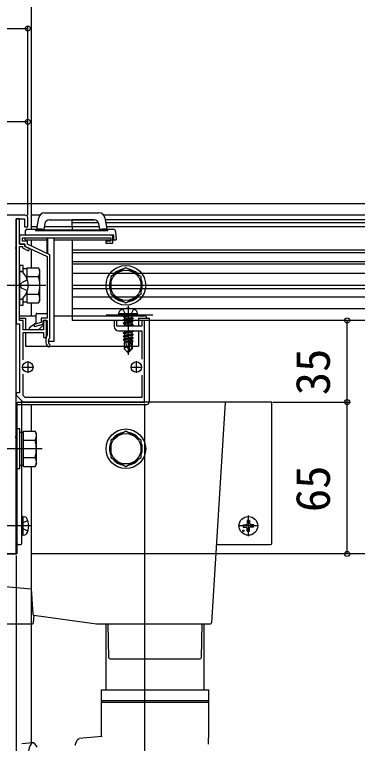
# Model space of a CAD drawing. Units: millimetres, scale not verified. Extents: x -875 to 875, y -1304 to 1296.
# Drawn here: x -572.1 to -425.3, y 139.9 to 452 of the extents above; entities that cross this region are included whole.
import ezdxf
from ezdxf.enums import TextEntityAlignment as Align

# ---------------------------------------------------------------- set-up
doc = ezdxf.new("R2010")
doc.units = ezdxf.units.MM
doc.header["$LTSCALE"] = 8
for name, color, linetype in [('0-2_YKK_11', 7, 'Continuous'), ('0-3_YKK_12', 2, 'Continuous'), ('0-4_YKK_13', 4, 'Continuous'), ('0-5_YKK_D', 6, 'Continuous')]:
    doc.layers.add(name, color=color, linetype=linetype)
doc.styles.add('ＭＳ ゴシック', font='')
doc.styles.get('ＭＳ ゴシック').set_extended_font_data('MS Gothic')

msp = doc.modelspace()

# ---------------------------------------------------------------- linework, layer by layer
at = {"layer": '0-2_YKK_11'}
for p, q in [((-558.8, 312.903), (-558.8, 312.103)), ((-566.5, 303.603), (-566.5, 298.603)), ((-520, 303.603), (-520, 298.603)), ((-569, 301.103), (-564, 301.103)), ((-522.5, 301.103), (-517.5, 301.103))]:
    msp.add_line(p, q, dxfattribs=at)
for points in [[(-567.5, 366.103), (-601.042, 366.103), (-601.225, 365.983), (-601.775, 365.983), (-601.958, 366.103), (-622.042, 366.103), (-622.225, 365.983), (-622.775, 365.983), (-622.958, 366.103), (-631.042, 366.103), (-631.225, 365.983), (-631.775, 365.983), (-631.958, 366.103), (-639.5, 366.103), (-639.5, 363.103), (-639.2, 362.803)], [(-598, 221.103), (-571.5, 221.103), (-571.5, 232.645), (-571.62, 232.828), (-571.62, 233.378), (-571.5, 233.561), (-571.5, 270.645), (-571.62, 270.828), (-571.62, 271.378), (-571.5, 271.561), (-571.5, 335.645), (-571.62, 335.828), (-571.62, 336.378), (-571.5, 336.561), (-571.5, 351.645), (-571.62, 351.828), (-571.62, 352.378), (-571.5, 352.561), (-571.5, 364.603), (-567.9, 364.603), (-567.9, 361.103), (-566.5, 361.103), (-566.5, 365.103)], [(-558.5, 314.253), (-558.5, 321.103), (-559.8, 321.103), (-559.8, 317.103), (-568.5, 317.103), (-568.5, 321.103), (-570, 321.103), (-570, 335.645), (-570.12, 335.828), (-570.12, 336.378), (-570, 336.561), (-570, 352.803), (-568.8, 352.803), (-568.8, 352.196), (-566.231, 350.859), (-565.769, 351.746), (-567.8, 352.803), (-567.8, 353.803), (-570, 353.803), (-570, 364.603), (-571.5, 364.603), (-571.5, 319.603), (-570, 319.603), (-570, 290.103), (-571.5, 290.103), (-571.5, 289.103), (-568.5, 286.103), (-516.5, 286.103), (-516.5, 321.103), (-517.7, 321.103), (-517.7, 318.603), (-528.3, 318.603), (-528.3, 321.103), (-529.5, 321.103), (-529.5, 318.603)], [(-531, 357.603), (-570, 357.603), (-570, 353.803), (-567.8, 353.803), (-567.8, 352.903), (-558.2, 348.403), (-558.2, 322.003), (-560.8, 322.003), (-560.8, 320.196), (-563.865, 319.388), (-563.635, 318.518), (-559.9, 319.503), (-559.9, 321.103), (-558.2, 321.103), (-558.2, 314.8), (-558.255, 314.628)], [(-557.095, 313.493), (-557, 313.712), (-557, 349.166), (-566.6, 353.666), (-566.6, 355.003), (-568.8, 355.003), (-568.8, 356.403), (-530.9, 356.403), (-530.9, 355.003), (-533, 355.003), (-533, 354.103), (-530, 354.103), (-530, 356.603)], [(-568.5, 304.162), (-568.5, 315.903), (-559.8, 315.903), (-559.8, 314.253)], [(-527.5, 316.603), (-517.7, 316.603), (-517.7, 304.501)], [(-517.7, 297.704), (-517.7, 288.103), (-567.672, 288.103), (-568.5, 288.931), (-568.5, 298.043)]]:
    msp.add_lwpolyline(points, dxfattribs=at)
for centre, radius, start, end in [((-567.5, 365.103), 1, 0.00001, 89.99999), ((-531, 356.603), 1, 0.00001, 89.99999), ((-527.5, 318.603), 2, 180.00001, 269.99999), ((-559.15, 314.253), 0.65, 180.00001, 269.99999), ((-559.15, 314.253), 0.65, 270.00001, 359.99999), ((-555.8, 312.903), 3, 144.90318, 180), ((-555.8, 312.103), 1.9, 132.9859, 227.02712), ((-555.8, 312.103), 3, 180.00001, 227.02713), ((-557.47, 310.31), 0.55, 227.02712, 330.00001), ((-557.47, 310.31), 0.55, 329.99997, 47.0271)]:
    msp.add_arc(centre, radius, start, end, dxfattribs=at)
at = {"layer": '0-3_YKK_12'}
for p, q in [((-565, 799.103), (-565, 360.103)), ((-819.193, 371.103), (735, 371.103)), ((10, 366.103), (-533.982, 366.103)), ((-538.055, 364.103), (-547.5, 364.103)), ((-547.5, 361.103), (-547.5, 364.103)), ((-536.191, 362.903), (-547.5, 362.903)), ((-7.5, 364.103), (-533.355, 364.103)), ((-7.5, 362.903), (-533.144, 362.903)), ((-562.474, 361.103), (-565, 361.103)), ((-535.817, 361.103), (-559.474, 361.103)), ((-547.5, 361.103), (-547.5, 359.803)), ((-18.959, 361.103), (-532.826, 361.103)), ((-565, 355.603), (-565, 352.916)), ((-565, 355.603), (-565, 352.916)), ((-547.5, 355.603), (-547.5, 321.103)), ((-565, 351.59), (-565, 343.608)), ((-565, 351.59), (-565, 343.608)), ((-7.5, 349.983), (-547.5, 349.983)), ((-7.5, 345.103), (-547.5, 345.103)), ((-7.5, 334.603), (-547.5, 334.603)), ((-565, 328.597), (-565, 323.103)), ((-565, 328.597), (-565, 323.103)), ((-7.5, 321.103), (-547.5, 321.103)), ((-565, 285.103), (-565, 273.608)), ((-565, 285.103), (-565, 273.608)), ((-565, 258.597), (-565, 221.103))]:
    msp.add_line(p, q, dxfattribs=at)
for points in [[(-561.318, 366.103), (-565, 366.103), (-565, 360.103)], [(-565, 258.597), (-565, 221.103), (-565, 191.103), (-565, 140.176)], [(10, 221.103), (-69.093, 221.103), (-485.407, 221.103), (-565, 221.103)]]:
    msp.add_lwpolyline(points, dxfattribs=at)
at = {"layer": '0-4_YKK_13'}
for p, q in [((-559.318, 367.103), (-535.982, 367.103)), ((-562.65, 360.103), (-561.78, 365.037)), ((-559.236, 362.45), (-559.645, 360.129)), ((-557.266, 364.103), (-538.024, 364.103)), ((-535.645, 360.129), (-536.055, 362.45)), ((-533.52, 365.037), (-532.65, 360.103)), ((-567.528, 357.603), (-567.403, 359.633)), ((-566.904, 360.103), (-562.65, 360.103)), ((-563.15, 360.103), (-563.15, 359.503)), ((-563.15, 359.803), (-532.15, 359.803)), ((-532.15, 359.503), (-563.15, 359.503)), ((-560.65, 360.103), (-562.65, 360.103)), ((-560.65, 359.803), (-560.65, 360.129)), ((-560.65, 360.129), (-559.65, 360.129)), ((-559.65, 360.129), (-559.65, 359.803)), ((-534.65, 360.129), (-534.65, 359.803)), ((-532.65, 360.103), (-534.65, 360.103)), ((-532.65, 360.103), (-529.866, 360.103)), ((-532.15, 359.503), (-532.15, 360.103)), ((-528.868, 359.164), (-528.65, 355.603)), ((-567.65, 355.603), (-567.601, 356.403)), ((-529.65, 357.603), (-567.209, 357.603)), ((-558.15, 349.705), (-558.15, 356.403)), ((-557.85, 349.564), (-557.85, 356.403)), ((-555.15, 312.103), (-555.15, 356.403)), ((-529.65, 355.603), (-529.65, 357.603)), ((-567.65, 355.603), (-558.15, 355.603)), ((-555.15, 355.603), (-530.9, 355.603)), ((-530, 355.603), (-528.65, 355.603)), ((-547.5, 351.103), (-547.5, 321.103)), ((-7.5, 351.103), (-547.5, 351.103)), ((-566.8, 343.608), (-561.881, 343.608)), ((-566.8, 338.832), (-566.8, 343.608)), ((-561.3, 342.603), (-561.881, 343.608)), ((-7.5, 346.103), (-547.5, 346.103)), ((-570, 341.354), (-570, 341.458)), ((-570, 330.852), (-570, 341.354)), ((-569.455, 342.003), (-569.257, 342.003)), ((-566.8, 343.153), (-568.4, 343.153)), ((-561.3, 329.603), (-561.3, 342.603)), ((-7.5, 341.103), (-547.5, 341.103)), ((-569.744, 336.103), (-569.135, 337.248)), ((-566.674, 338.475), (-569.135, 337.248)), ((-566.8, 338.832), (-566.8, 340.103)), ((-566.8, 339.856), (-561.881, 339.856)), ((-565.496, 336.103), (-586.913, 336.103)), ((-558.8, 336.103), (-585.3, 336.103)), ((-569.744, 336.103), (-569.135, 334.958)), ((-566.674, 333.731), (-569.135, 334.958)), ((-7.5, 336.103), (-547.5, 336.103)), ((-566.8, 332.103), (-566.8, 333.373)), ((-566.8, 328.597), (-566.8, 333.373)), ((-566.8, 332.35), (-561.881, 332.35)), ((-7.5, 331.103), (-547.5, 331.103)), ((-569.455, 330.203), (-569.257, 330.203)), ((-568.4, 329.053), (-566.8, 329.053)), ((-566.8, 328.597), (-561.881, 328.597)), ((-561.3, 329.603), (-561.881, 328.597)), ((-7.5, 326.103), (-547.5, 326.103)), ((-527.5, 323.903), (-527.359, 324.705)), ((-523.5, 327.303), (-523.5, 306.403)), ((-519.5, 323.903), (-519.642, 324.705)), ((-570, 323.103), (-562.95, 323.103)), ((-570, 322.103), (-567.5, 322.103)), ((-567.5, 322.103), (-567.5, 317.103)), ((-562.95, 320.253), (-562.95, 323.803)), ((-562.65, 324.103), (-558.2, 324.103)), ((-532.974, 323.403), (-512.974, 323.403)), ((-519.5, 323.903), (-527.5, 323.903)), ((-527.5, 323.903), (-527.412, 323.403)), ((-519.588, 323.403), (-527.412, 323.403)), ((-525.6, 322.753), (-522, 323.353)), ((-522, 323.253), (-525.6, 322.653)), ((-525.6, 322.753), (-525.05, 323.07)), ((-525.6, 322.753), (-525.6, 322.653)), ((-525.6, 322.753), (-525.6, 322.653)), ((-525.6, 322.653), (-525.05, 322.335)), ((-525.6, 321.353), (-521.4, 322.053)), ((-521.4, 321.953), (-525.6, 321.253)), ((-525.6, 321.353), (-525.05, 321.67)), ((-522, 323.353), (-525.05, 323.07)), ((-525.05, 322.335), (-522, 323.253)), ((-525.05, 323.203), (-525.05, 323.07)), ((-521.95, 322.37), (-525.05, 321.67)), ((-525.05, 322.335), (-525.05, 321.67)), ((-521.95, 321.635), (-525.05, 320.935)), ((-522, 323.353), (-522, 323.253)), ((-521.95, 323.203), (-521.95, 322.37)), ((-521.4, 322.053), (-521.95, 322.37)), ((-521.4, 321.953), (-521.95, 321.635)), ((-521.95, 321.635), (-521.95, 320.97)), ((-521.4, 322.053), (-521.4, 321.953)), ((-519.5, 323.903), (-519.588, 323.403)), ((-519, 322.103), (-519, 318.603)), ((-514.5, 322.103), (-514.5, 286.103)), ((-565.75, 318.003), (-563.07, 320.013)), ((-559.95, 319.103), (-561.95, 317.103)), ((-559.95, 319.568), (-559.95, 319.103)), ((-7.5, 321.103), (-547.5, 321.103)), ((-525.6, 321.353), (-525.6, 321.253)), ((-525.6, 321.253), (-525.05, 320.935)), ((-525.6, 319.953), (-521.4, 320.653)), ((-521.4, 320.553), (-525.6, 319.853)), ((-525.6, 319.953), (-525.05, 320.27)), ((-525.6, 319.953), (-525.6, 319.853)), ((-525.6, 319.853), (-525.05, 319.535)), ((-525.513, 318.603), (-525.05, 318.87)), ((-525.3, 318.603), (-521.4, 319.253)), ((-521.95, 320.97), (-525.05, 320.27)), ((-525.05, 320.935), (-525.05, 320.27)), ((-521.95, 319.57), (-525.05, 318.87)), ((-525.05, 319.535), (-525.05, 318.87)), ((-521.4, 319.153), (-524.7, 318.603)), ((-521.4, 320.653), (-521.95, 320.97)), ((-521.95, 320.235), (-521.95, 319.57)), ((-521.4, 319.253), (-521.95, 319.57)), ((-521.95, 318.835), (-521.95, 318.603)), ((-521.4, 320.653), (-521.4, 320.553)), ((-521.4, 319.253), (-521.4, 319.153)), ((-567.5, 315.903), (-567.5, 310.103)), ((-561.95, 317.103), (-565.45, 317.103)), ((-525.6, 315.753), (-521.4, 316.453)), ((-521.4, 316.353), (-525.6, 315.653)), ((-525.6, 315.753), (-525.05, 316.07)), ((-525.6, 315.753), (-525.6, 315.653)), ((-525.6, 315.653), (-525.05, 315.335)), ((-522.692, 316.603), (-525.05, 316.07)), ((-525.05, 316.603), (-525.05, 316.07)), ((-521.95, 315.37), (-525.05, 314.67)), ((-525.05, 315.335), (-525.05, 314.67)), ((-521.95, 316.035), (-521.95, 315.37)), ((-521.4, 315.053), (-521.95, 315.37)), ((-521.4, 316.453), (-521.66, 316.603)), ((-521.4, 316.453), (-521.4, 316.353)), ((-519, 316.603), (-519, 310.103)), ((-525.6, 314.353), (-521.4, 315.053)), ((-521.4, 314.953), (-525.6, 314.253)), ((-525.6, 314.353), (-525.05, 314.67)), ((-525.6, 314.353), (-525.6, 314.253)), ((-525.6, 314.253), (-525.05, 313.935)), ((-525.6, 312.953), (-522.574, 313.457)), ((-522.602, 313.352), (-525.6, 312.853)), ((-525.6, 312.953), (-525.05, 313.27)), ((-525.6, 312.953), (-525.6, 312.853)), ((-525.6, 312.853), (-525.05, 312.535)), ((-521.95, 313.97), (-525.05, 313.27)), ((-525.05, 313.935), (-525.05, 313.27)), ((-522.66, 313.075), (-525.05, 312.535)), ((-525.05, 312.535), (-525.05, 311.87)), ((-522.805, 312.377), (-525.05, 311.87)), ((-522.59, 313.41), (-523.5, 309.024)), ((-522.168, 313.525), (-523.35, 307.827)), ((-522.168, 313.525), (-521.4, 313.653)), ((-521.4, 313.553), (-522.113, 313.434)), ((-521.95, 312.57), (-522.103, 312.536)), ((-522.1, 313.354), (-522.1, 309.077)), ((-521.5, 312.311), (-522.1, 312.212)), ((-521.95, 314.635), (-521.95, 313.97)), ((-521.4, 313.653), (-521.95, 313.97)), ((-521.95, 313.235), (-521.95, 312.57)), ((-521.5, 312.311), (-521.95, 312.57)), ((-521.5, 312.311), (-521.5, 312.095)), ((-521.4, 315.053), (-521.4, 314.953)), ((-521.4, 313.653), (-521.4, 313.553)), ((-567.5, 310.103), (-519, 310.103)), ((-555.15, 312.103), (-557.7, 312.103)), ((-525.2, 311.803), (-525.05, 311.87)), ((-525.2, 311.803), (-525.2, 308.953)), ((-522.924, 311.803), (-525.2, 311.803)), ((-524.243, 309.756), (-525.2, 308.953)), ((-522.865, 312.086), (-524.583, 311.803)), ((-523.5, 309.024), (-523.65, 307.403)), ((-523.5, 309.024), (-523.5, 307.403)), ((-522.1, 309.077), (-523.35, 307.827)), ((-522.92, 311.819), (-523.004, 311.803)), ((-521.5, 312.095), (-522.1, 311.978)), ((-521.8, 311.803), (-522.1, 311.803)), ((-521.8, 308.953), (-522.1, 309.077)), ((-521.5, 312.095), (-521.8, 311.922)), ((-521.8, 311.922), (-521.8, 308.953)), ((-523.65, 307.403), (-525.2, 308.953)), ((-523.65, 307.403), (-523.35, 307.403)), ((-523.35, 307.403), (-521.8, 308.953)), ((-523.35, 307.827), (-523.35, 307.403)), ((-571, 285.103), (-515.5, 285.103)), ((-512, 286.103), (-569, 286.103)), ((-482, 286.103), (-512, 286.103)), ((-482, 286.103), (-487.782, 191.572)), ((-568.3, 273.153), (-569.9, 273.153)), ((-568.3, 273.608), (-563.381, 273.608)), ((-568.3, 258.597), (-568.3, 273.608)), ((-562.8, 272.603), (-563.381, 273.608)), ((-562.8, 259.603), (-562.8, 272.603)), ((-568.3, 262.103), (-568.3, 270.103)), ((-568.3, 269.856), (-563.381, 269.856)), ((-560.3, 266.103), (-586.8, 266.103)), ((-568.3, 262.35), (-563.381, 262.35)), ((-569.9, 259.053), (-568.3, 259.053)), ((-562.8, 259.603), (-563.381, 258.597)), ((-568.3, 258.597), (-563.381, 258.597)), ((-472, 228.703), (-472, 237.503)), ((-568.5, 237.103), (-569, 237.015)), ((-569, 229.191), (-569, 237.015)), ((-568.5, 237.103), (-567.698, 236.961)), ((-568.5, 229.103), (-568.5, 237.103)), ((-472.519, 234.24), (-472.62, 233.723)), ((-472.5, 235.348), (-472.519, 234.24)), ((-471.5, 235.348), (-471.481, 234.24)), ((-471.481, 234.24), (-471.38, 233.723)), ((-565.1, 233.103), (-586, 233.103)), ((-467.6, 233.103), (-476.4, 233.103)), ((-474.245, 233.603), (-473.137, 233.622)), ((-474.245, 232.603), (-473.137, 232.583)), ((-473.137, 233.622), (-472.62, 233.723)), ((-473.137, 232.583), (-472.62, 232.483)), ((-472.519, 231.966), (-472.62, 232.483)), ((-472.5, 230.858), (-472.519, 231.966)), ((-471.5, 230.858), (-471.481, 231.966)), ((-471.481, 231.966), (-471.38, 232.483)), ((-470.863, 233.622), (-471.38, 233.723)), ((-470.863, 232.583), (-471.38, 232.483)), ((-469.755, 233.603), (-470.863, 233.622)), ((-469.755, 232.603), (-470.863, 232.583)), ((-568.5, 229.103), (-569, 229.191)), ((-568.5, 229.103), (-567.698, 229.244)), ((-571, 221.103), (-571, 225.103)), ((-485.731, 225.103), (-462.5, 225.103)), ((-571, 221.103), (-631.501, 221.103)), ((-631.009, 211.878), (-564.999, 206.103)), ((-565, 206.103), (-564.342, 195.35)), ((-563.971, 191.572), (-563.77, 194.865)), ((-563.913, 194.885), (-537, 191.103)), ((-601.5, 191.103), (-564.47, 191.103)), ((-537, 191.103), (-512, 191.103)), ((-533, 191.103), (-533, 162.878)), ((-531.747, 176.594), (-532, 191.103)), ((-512, 191.103), (-488.281, 191.103)), ((-492, 191.103), (-492.253, 176.594)), ((-491, 162.878), (-491, 191.103)), ((-531.247, 176.103), (-492.753, 176.103)), ((-535, 162.878), (-535, 158.128)), ((-535, 162.878), (-489, 162.878)), ((-489, 158.128), (-489, 162.878)), ((-516.246, 158.128), (-535, 158.128)), ((-535, 157.628), (-535, 142.878)), ((-535, 157.628), (-489, 157.628)), ((-489, 158.128), (-516.246, 158.128)), ((-489, 142.878), (-489, 157.628)), ((-534.674, 142.875), (-544.465, 142.004)), ((-564.323, 140.236), (-568.974, 139.822))]:
    msp.add_line(p, q, dxfattribs=at)
for points in [[(-535.65, 359.803), (-535.65, 360.129), (-534.65, 360.129)], [(-570, 344.603), (-570, 327.603), (-568.4, 327.603), (-568.4, 330.818)], [(-568.4, 341.388), (-568.4, 344.603), (-570, 344.603)], [(-570, 330.748), (-570, 330.852), (-570, 331.203)], [(-525.8, 325.882), (-524.645, 323.566), (-523.5, 322.957)], [(-521.2, 325.882), (-522.355, 323.566), (-523.5, 322.957)], [(-555.15, 323.103), (-547.5, 323.103), (-516.5, 323.103)], [(-519, 322.103), (-515.5, 322.103), (-514.5, 322.103)], [(-521.4, 320.553), (-521.95, 320.235), (-525.05, 319.535)], [(-521.4, 319.153), (-521.95, 318.835), (-522.979, 318.603)], [(-521.4, 316.353), (-521.95, 316.035), (-525.05, 315.335)], [(-521.4, 314.953), (-521.95, 314.635), (-525.05, 313.935)], [(-521.4, 313.553), (-521.95, 313.235), (-522.1, 313.201)], [(-523.5, 309.024), (-524.243, 309.756), (-524.4, 311.803)], [(-571, 225.603), (-571, 286.103), (-569.5, 286.103)], [(-569, 225.603), (-569, 286.103), (-569.5, 286.103)], [(-462, 225.603), (-462, 286.103), (-462.5, 286.103), (-482, 286.103)], [(-566.505, 235.361), (-568.737, 234.248), (-569.346, 233.103)], [(-566.505, 230.845), (-568.737, 231.958), (-569.346, 233.103)], [(-571, 225.603), (-571, 225.103), (-569.5, 225.103)], [(-546.197, 139.173), (-545.82, 140.398), (-545.389, 141.287), (-544.912, 141.826), (-544.465, 142.004)], [(-489.109, 139.691), (-489.047, 140.752), (-489.012, 141.815), (-489, 142.878)], [(-562.428, 138.397), (-562.846, 139.118), (-563.424, 139.833), (-563.984, 140.194), (-564.517, 140.194), (-565.015, 139.833), (-565.47, 139.118), (-565.875, 138.058), (-566.223, 136.672), (-566.509, 134.981), (-566.728, 133.011), (-566.877, 130.794), (-566.954, 128.365), (-566.957, 125.761), (-566.887, 123.025), (-566.744, 120.198), (-566.53, 117.327)]]:
    msp.add_lwpolyline(points, dxfattribs=at)
for points in [[(-524.474, 343.608), (-530.974, 339.856), (-530.974, 332.35), (-524.474, 328.597), (-517.974, 332.35), (-517.974, 339.856)], [(-571.5, 274.603), (-571.5, 257.603), (-569.9, 257.603), (-569.9, 274.603)], [(-524.474, 273.608), (-530.974, 269.856), (-530.974, 262.35), (-524.474, 258.597), (-517.974, 262.35), (-517.974, 269.856)]]:
    msp.add_lwpolyline(points, close=True, dxfattribs=at)
for centre, radius in [((-524.474, 336.103), 8.5), ((-524.474, 336.103), 6.5), ((-566.5, 301.103), 2.25), ((-520, 301.103), 2.25), ((-524.474, 266.103), 8.5), ((-524.474, 266.103), 6.5), ((-472, 233.103), 4), ((-474.121, 230.981), 0.3)]:
    msp.add_circle(centre, radius, dxfattribs=at)
for centre, radius, start, end in [((-559.318, 364.603), 2.5, 90, 170), ((-535.982, 364.603), 2.5, 10, 90), ((-557.266, 362.103), 2, 90, 170), ((-538.024, 362.103), 2, 10, 90), ((-566.904, 359.603), 0.5, 90, 176.5), ((-529.866, 359.103), 1, 3.5, 90), ((-567.209, 357.903), 0.3, 176.5, 270), ((-564.623, 341.732), 3.323, 325.61575, 34.38425), ((-569.455, 341.458), 0.545, 90, 180), ((-569.257, 341.453), 0.55, 48.43917, 90), ((-574, 336.103), 7.7, 311.56083, 48.43917), ((-524.474, 336.103), 7.05, 97.21814, 142.78186), ((-524.474, 336.103), 7.05, 37.21814, 82.78186), ((-573.719, 336.103), 12.419, 342.41205, 17.58795), ((-524.474, 336.103), 7.05, 157.21814, 202.78186), ((-524.474, 336.103), 7.05, 337.21814, 22.78186), ((-564.623, 330.474), 3.323, 325.61575, 34.38425), ((-524.474, 336.103), 7.05, 217.21814, 262.78186), ((-524.474, 336.103), 7.05, 277.21814, 322.78186), ((-569.455, 330.748), 0.545, 180, 270), ((-569.257, 330.753), 0.55, 270, 311.56083), ((-526.472, 324.549), 0.9, 122.05588, 170), ((-523.5, 319.803), 6.5, 57.94412, 122.05588), ((-520.528, 324.549), 0.9, 10, 57.94412), ((-562.65, 323.803), 0.3, 90, 180), ((-525.25, 323.203), 0.2, 0, 90), ((-521.75, 323.203), 0.2, 90, 180), ((-516.5, 322.103), 1, 0, 90), ((-563.25, 320.253), 0.3, 306.8699, 0), ((-565.45, 317.603), 0.5, 126.8699, 270), ((-522.348, 313.354), 0.248, 0, 167.19096), ((-571, 286.103), 1, 240, 270), ((-515.5, 286.103), 1, 270, 0), ((-566.123, 271.732), 3.323, 325.61575, 34.38425), ((-524.474, 266.103), 7.05, 97.21814, 142.78186), ((-524.474, 266.103), 7.05, 37.21814, 82.78186), ((-575.219, 266.103), 12.419, 342.41205, 17.58795), ((-524.474, 266.103), 7.05, 157.21814, 202.78186), ((-524.474, 266.103), 7.05, 337.21814, 22.78186), ((-566.123, 260.474), 3.323, 325.61575, 34.38425), ((-524.474, 266.103), 7.05, 217.21814, 262.78186), ((-524.474, 266.103), 7.05, 277.21814, 322.78186), ((-567.854, 236.075), 0.9, 32.05588, 80), ((-572.6, 233.103), 6.5, 327.94412, 32.05588), ((-472, 233.103), 2.3, 77.44414, 102.55586), ((-472, 233.103), 2.3, 167.44414, 192.55586), ((-472, 233.103), 2.3, 347.44414, 12.55586), ((-567.854, 230.131), 0.9, 280, 327.94412), ((-472, 233.103), 2.3, 257.44414, 282.55586), ((-569.5, 225.603), 0.5, 270, 0), ((-462.5, 225.603), 0.5, 270, 0), ((-563.843, 195.38), 0.5, 183.5, 262), ((-564.47, 191.603), 0.5, 270, 356.5), ((-488.281, 191.603), 0.5, 270, 356.5), ((-531.247, 176.603), 0.5, 181, 270), ((-492.753, 176.603), 0.5, 270, 359), ((-535, 157.878), 0.25, 270, 90), ((-489, 157.878), 0.25, 90, 270)]:
    msp.add_arc(centre, radius, start, end, dxfattribs=at)
msp.add_ellipse((-558.45, 324.403), major_axis=(0.3, 0), ratio=0.999888, start_param=4.712389, end_param=5.6975337, dxfattribs=at)
at = {"layer": '0-5_YKK_D'}
for p, q in [((-566.5, 366.103), (-566.5, 447.103)), ((-639.5, 446.103), (-566.5, 446.103)), ((-566.5, 406.103), (-602.5, 406.103)), ((-566.5, 366.103), (-566.5, 407.103)), ((-429.683, 286.103), (-429.683, 321.103)), ((-516.5, 285.403), (-516.5, 41.103)), ((-461.5, 286.103), (-428.683, 286.103)), ((-461.5, 286.103), (-428.683, 286.103)), ((-429.683, 221.103), (-429.683, 286.103)), ((-571.5, 220.403), (-571.5, 41.103))]:
    msp.add_line(p, q, dxfattribs=at)
for centre in [(-566.5, 446.103), (-566.5, 406.103), (-429.683, 321.103), (-429.683, 286.103), (-429.683, 286.103), (-429.683, 221.103)]:
    msp.add_circle(centre, 1.075, dxfattribs=at)

# ---------------------------------------------------------------- texts
at = {"layer": '0-5_YKK_D', "style": 'ＭＳ ゴシック'}
for s, p in [('35', (-432.683, 289.057)), ('65', (-432.683, 239.001))]:
    msp.add_text(s, height=14.66, rotation=90, dxfattribs=at).set_placement(p, align=Align.BOTTOM_LEFT)

doc.saveas('drawing.dxf')
